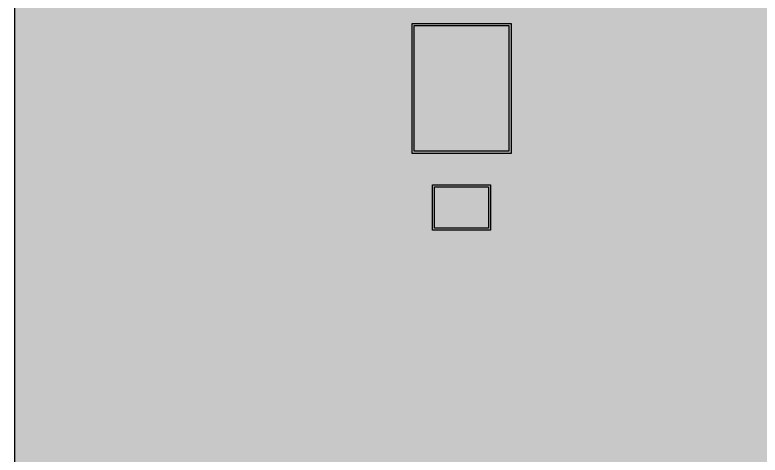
# Model space of a CAD drawing. Extents: x -322 to -166, y -2 to 94.
# Drawn here: x -321.73 to -283.92, y 50.13 to 72.46 of the extents above; entities that cross this region are included whole.
import ezdxf

# ---------------------------------------------------------------- set-up
doc = ezdxf.new("R2010")
doc.units = 0
doc.header["$MEASUREMENT"] = 0
doc.layers.add('MARKSHAIRLINE', color=7, linetype='CONTINUOUS')
doc.layers.add('MASK', color=7, linetype='CONTINUOUS')

msp = doc.modelspace()

# ---------------------------------------------------------------- hatches: boundary and pattern name
at = {"layer": 'MARKSHAIRLINE'}
h = msp.add_hatch(color=2, dxfattribs=at)
edge = h.paths.add_edge_path()
edge.add_spline(control_points=[(-301.581, 65.4371), (-301.581, 65.4371), (-296.556, 65.4371), (-296.556, 65.4371), (-296.556, 65.4371), (-296.556, 72.0308), (-296.556, 72.0308), (-296.556, 72.0308), (-301.581, 72.0308), (-301.581, 72.0308), (-301.581, 72.0308), (-301.581, 65.4371), (-301.581, 65.4371)], knot_values=[0, 0, 0, 0, 0.25, 0.25, 0.25, 0.5, 0.5, 0.5, 0.75, 0.75, 0.75, 1, 1, 1, 1], degree=3, periodic=1)
h = msp.add_hatch(color=2, dxfattribs=at)
edge = h.paths.add_edge_path()
edge.add_spline(control_points=[(-301.469, 65.555), (-301.469, 65.555), (-296.668, 65.555), (-296.668, 65.555), (-296.668, 65.555), (-296.668, 71.9206), (-296.668, 71.9206), (-296.668, 71.9206), (-301.469, 71.9206), (-301.469, 71.9206), (-301.469, 71.9206), (-301.469, 65.555), (-301.469, 65.555)], knot_values=[0, 0, 0, 0, 0.25, 0.25, 0.25, 0.5, 0.5, 0.5, 0.75, 0.75, 0.75, 1, 1, 1, 1], degree=3, periodic=1)
h = msp.add_hatch(color=2, dxfattribs=at)
edge = h.paths.add_edge_path()
edge.add_spline(control_points=[(-300.5425, 61.546), (-300.5425, 61.546), (-297.5945, 61.546), (-297.5945, 61.546), (-297.5945, 61.546), (-297.5945, 63.8388), (-297.5945, 63.8388), (-297.5945, 63.8388), (-300.5425, 63.8388), (-300.5425, 63.8388), (-300.5425, 63.8388), (-300.5425, 61.546), (-300.5425, 61.546)], knot_values=[0, 0, 0, 0, 0.25, 0.25, 0.25, 0.5, 0.5, 0.5, 0.75, 0.75, 0.75, 1, 1, 1, 1], degree=3, periodic=1)
h = msp.add_hatch(color=2, dxfattribs=at)
edge = h.paths.add_edge_path()
edge.add_spline(control_points=[(-300.4445, 61.6397), (-300.4445, 61.6397), (-297.6925, 61.6397), (-297.6925, 61.6397), (-297.6925, 61.6397), (-297.6925, 63.7365), (-297.6925, 63.7365), (-297.6925, 63.7365), (-300.4445, 63.7365), (-300.4445, 63.7365), (-300.4445, 63.7365), (-300.4445, 61.6397), (-300.4445, 61.6397)], knot_values=[0, 0, 0, 0, 0.25, 0.25, 0.25, 0.5, 0.5, 0.5, 0.75, 0.75, 0.75, 1, 1, 1, 1], degree=3, periodic=1)
at = {"layer": 'MASK'}
h = msp.add_hatch(color=18, dxfattribs=at)
edge = h.paths.add_edge_path()
edge.add_spline(control_points=[(-279.9318, -1.4633), (-279.9318, -1.4633), (-250.5297, -1.4633), (-250.5297, -1.4633), (-249.7335, -1.4628), (-248.9702, -1.146), (-248.4076, -0.5827), (-247.845, -0.0194), (-247.5292, 0.7405), (-247.5297, 1.5367), (-247.5297, 1.5367), (-247.5297, 90.5367), (-247.5297, 90.5367), (-247.5302, 91.3329), (-247.847, 92.0962), (-248.4103, 92.6588), (-248.9736, 93.2214), (-249.7335, 93.5372), (-250.5297, 93.5367), (-250.5297, 93.5367), (-318.7297, 93.5367), (-318.7297, 93.5367), (-319.5259, 93.5362), (-320.2892, 93.2194), (-320.8518, 92.6561), (-321.4144, 92.0928), (-321.7302, 91.3329), (-321.7297, 90.5367), (-321.7297, 90.5367), (-321.7297, 1.5367), (-321.7297, 1.5367), (-321.7292, 0.7405), (-321.4124, -0.0228), (-320.8491, -0.5854), (-320.2858, -1.148), (-319.5259, -1.4638), (-318.7297, -1.4633), (-318.7297, -1.4633), (-279.9318, -1.4633), (-279.9318, -1.4633)], knot_values=[0, 0, 0, 0, 0.0769231, 0.0769231, 0.0769231, 0.1538462, 0.1538462, 0.1538462, 0.2307692, 0.2307692, 0.2307692, 0.3076923, 0.3076923, 0.3076923, 0.3846154, 0.3846154, 0.3846154, 0.4615385, 0.4615385, 0.4615385, 0.5384615, 0.5384615, 0.5384615, 0.6153846, 0.6153846, 0.6153846, 0.6923077, 0.6923077, 0.6923077, 0.7692308, 0.7692308, 0.7692308, 0.8461538, 0.8461538, 0.8461538, 0.9230769, 0.9230769, 0.9230769, 1, 1, 1, 1], degree=3, periodic=1)

# ---------------------------------------------------------------- linework, layer by layer
at = {"layer": 'MARKSHAIRLINE', "color": 2}
for points in [[(-301.581, 65.4371), (-301.581, 65.4371), (-296.556, 65.4371), (-296.556, 65.4371), (-296.556, 65.4371), (-296.556, 72.0308), (-296.556, 72.0308), (-296.556, 72.0308), (-301.581, 72.0308), (-301.581, 72.0308), (-301.581, 72.0308), (-301.581, 65.4371), (-301.581, 65.4371)], [(-301.581, 65.4323), (-301.581, 65.4323), (-296.556, 65.4323), (-296.556, 65.4323), (-296.556, 65.4323), (-296.556, 72.026), (-296.556, 72.026), (-296.556, 72.026), (-301.581, 72.026), (-301.581, 72.026), (-301.581, 72.026), (-301.581, 65.4323), (-301.581, 65.4323)], [(-301.469, 65.555), (-301.469, 65.555), (-296.668, 65.555), (-296.668, 65.555), (-296.668, 65.555), (-296.668, 71.9206), (-296.668, 71.9206), (-296.668, 71.9206), (-301.469, 71.9206), (-301.469, 71.9206), (-301.469, 71.9206), (-301.469, 65.555), (-301.469, 65.555)], [(-300.5425, 61.546), (-300.5425, 61.546), (-297.5945, 61.546), (-297.5945, 61.546), (-297.5945, 61.546), (-297.5945, 63.8388), (-297.5945, 63.8388), (-297.5945, 63.8388), (-300.5425, 63.8388), (-300.5425, 63.8388), (-300.5425, 63.8388), (-300.5425, 61.546), (-300.5425, 61.546)], [(-300.5425, 61.5412), (-300.5425, 61.5412), (-297.5945, 61.5412), (-297.5945, 61.5412), (-297.5945, 61.5412), (-297.5945, 63.834), (-297.5945, 63.834), (-297.5945, 63.834), (-300.5425, 63.834), (-300.5425, 63.834), (-300.5425, 63.834), (-300.5425, 61.5412), (-300.5425, 61.5412)], [(-300.4445, 61.6397), (-300.4445, 61.6397), (-297.6925, 61.6397), (-297.6925, 61.6397), (-297.6925, 61.6397), (-297.6925, 63.7365), (-297.6925, 63.7365), (-297.6925, 63.7365), (-300.4445, 63.7365), (-300.4445, 63.7365), (-300.4445, 63.7365), (-300.4445, 61.6397), (-300.4445, 61.6397)]]:
    msp.add_open_spline(points, degree=3, knots=[0, 0, 0, 0, 0.25, 0.25, 0.25, 0.5, 0.5, 0.5, 0.75, 0.75, 0.75, 1, 1, 1, 1], dxfattribs=at)
at = {"layer": 'MASK'}
msp.add_open_spline([(-279.9318, -1.4633), (-279.9318, -1.4633), (-250.5297, -1.4633), (-250.5297, -1.4633), (-249.7335, -1.4628), (-248.9702, -1.146), (-248.4076, -0.5827), (-247.845, -0.0194), (-247.5292, 0.7405), (-247.5297, 1.5367), (-247.5297, 1.5367), (-247.5297, 90.5367), (-247.5297, 90.5367), (-247.5302, 91.3329), (-247.847, 92.0962), (-248.4103, 92.6588), (-248.9736, 93.2214), (-249.7335, 93.5372), (-250.5297, 93.5367), (-250.5297, 93.5367), (-318.7297, 93.5367), (-318.7297, 93.5367), (-319.5259, 93.5362), (-320.2892, 93.2194), (-320.8518, 92.6561), (-321.4144, 92.0928), (-321.7302, 91.3329), (-321.7297, 90.5367), (-321.7297, 90.5367), (-321.7297, 1.5367), (-321.7297, 1.5367), (-321.7292, 0.7405), (-321.4124, -0.0228), (-320.8491, -0.5854), (-320.2858, -1.148), (-319.5259, -1.4638), (-318.7297, -1.4633), (-318.7297, -1.4633), (-279.9318, -1.4633), (-279.9318, -1.4633)], degree=3, knots=[0, 0, 0, 0, 0.0769231, 0.0769231, 0.0769231, 0.1538462, 0.1538462, 0.1538462, 0.2307692, 0.2307692, 0.2307692, 0.3076923, 0.3076923, 0.3076923, 0.3846154, 0.3846154, 0.3846154, 0.4615385, 0.4615385, 0.4615385, 0.5384615, 0.5384615, 0.5384615, 0.6153846, 0.6153846, 0.6153846, 0.6923077, 0.6923077, 0.6923077, 0.7692308, 0.7692308, 0.7692308, 0.8461538, 0.8461538, 0.8461538, 0.9230769, 0.9230769, 0.9230769, 1, 1, 1, 1], dxfattribs=at)

doc.saveas('drawing.dxf')
